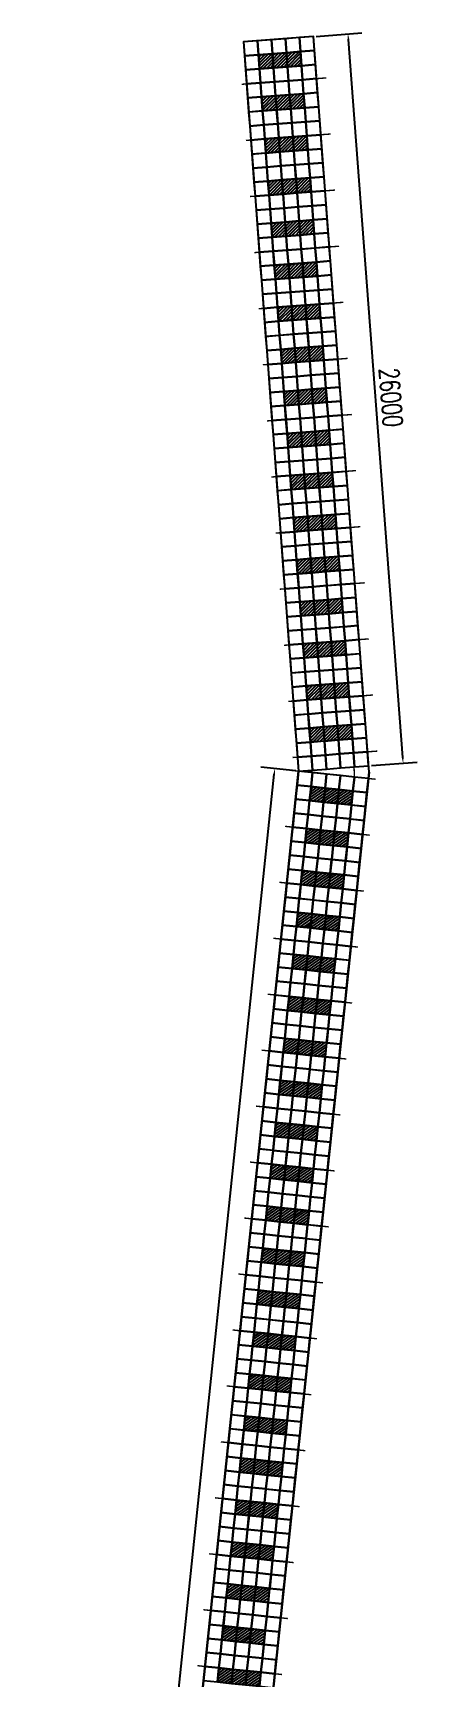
# Model space of a CAD drawing. Extents: x 833816 to 4746262, y -3629782 to -1973088.
# Drawn here: x 1995700 to 2009368, y -2112391 to -2053940 of the extents above; entities that cross this region are included whole.
import ezdxf

# ---------------------------------------------------------------- set-up
doc = ezdxf.new("R2010")
doc.units = 0
doc.header["$LTSCALE"] = 1000
doc.header["$MEASUREMENT"] = 0
doc.header["$PDMODE"] = 32
doc.layers.add('W-FLOAT_BOWL浮筒', color=253, linetype='Continuous')
doc.styles.add('STANDARD_T3', font='simplex.shx', dxfattribs={"width": 0.7, "bigfont": 'gbcbig.shx'})
doc.dimstyles.new('W&&200', dxfattribs={"dimtxt": 700, "dimasz": 200, "dimexe": 500, "dimexo": 600, "dimgap": 200, "dimtad": 1, "dimdec": 0, "dimzin": 0, "dimdsep": 46, "dimtxsty": 'STANDARD_T3', "dimcen": 0.09, "dimclrd": 1, "dimclre": 1, "dimclrt": 7, "dimazin": 2, "dimtfac": 1, "dimtdec": 0, "dimtix": 1, "dimtmove": 2, "dimatfit": 3, "dimfxl": 100, "dimtolj": 1, "dimtzin": 0, "dimarcsym": 0})

# ---------------------------------------------------------------- blocks, each defined once
blk = doc.blocks.new('浮筒')
at = {"layer": 'W-FLOAT_BOWL浮筒'}
blk.add_lwpolyline([(-230, -268), (268, -230), (230, 268), (-268, 230)], close=True, dxfattribs=at)
blk = doc.blocks.new('*U206')
at = {"color": 2, "const_width": 50}
blk.add_lwpolyline([(-1512, 0), (1512, 0)], dxfattribs=at)
blk = doc.blocks.new('*U207')
at = {"color": 0, "linetype": 'ByBlock', "lineweight": -2, "transparency": 16777216}
for p in [(0, 0), (0, -2000), (0, -4000), (0, -6000), (0, -8000), (0, -10000), (0, -12000), (0, -14000), (0, -16000), (0, -18000), (0, -20000), (0, -22000), (0, -24000)]:
    blk.add_blockref('*U206', p, dxfattribs=at)
blk = doc.blocks.new('*U209')
at = {"color": 2, "const_width": 50}
blk.add_lwpolyline([(-1512, 0), (1512, 0)], dxfattribs=at)
blk = doc.blocks.new('*U217')
at = {"color": 0, "linetype": 'ByBlock', "lineweight": -2, "transparency": 16777216}
for p in [(0, 0), (0, -2000), (0, -4000), (0, -6000), (0, -8000), (0, -10000), (0, -12000), (0, -14000), (0, -16000), (0, -18000), (0, -20000), (0, -22000), (0, -24000), (0, -26000), (0, -28000), (0, -30000), (0, -32000), (0, -34000), (0, -36000), (0, -38000), (0, -40000), (0, -42000), (0, -44000), (0, -46000), (0, -48000), (0, -50000), (0, -52000), (0, -54000), (0, -56000), (0, -58000), (0, -60000), (0, -62000), (0, -64000), (0, -66000), (0, -68000), (0, -70000), (0, -72000), (0, -74000), (0, -76000), (0, -78000)]:
    blk.add_blockref('*U209', p, dxfattribs=at)
blk = doc.blocks.new('空格子')
at = {"layer": 'W-FLOAT_BOWL浮筒'}
h = blk.add_hatch(dxfattribs=at)
h.set_pattern_fill('ANSI31', color=256, scale=50)
h.set_pattern_definition([(45, (0, 0), (-56.127, 56.127), [])])
h.paths.add_polyline_path([(219, 263), (-280, 225), (-242, -274), (256, -236)])
blk.add_lwpolyline([(-242, -274), (256, -236), (219, 263), (-280, 225)], close=True, dxfattribs=at)
blk = doc.blocks.new('*D236')
at = {"color": 1, "lineweight": -2, "transparency": 16777216}
for p, q in [((2005049, -2080175), (2003809, -2080046)), ((1996218, -2157476), (2004285, -2080297)), ((1996940, -2157753), (1995700, -2157623))]:
    blk.add_line(p, q, dxfattribs=at)
at = {"color": 1, "transparency": 16777216}
for points in [[(2004252, -2080293), (2004318, -2080300), (2004306, -2080098)], [(1996185, -2157473), (1996251, -2157480), (1996197, -2157675)]]:
    blk.add_solid(points, dxfattribs=at)
at = {"layer": 'Defpoints', "color": 0, "transparency": 16777216}
for p in [(2004306, -2080098), (2005645, -2080238), (1997537, -2157815)]:
    blk.add_point(p, dxfattribs=at)
at = {"color": 7, "transparency": 16777216, "insert": (1999705, -2118829), "char_height": 700, "attachment_point": 5, "rotation": 84.03291, "style": 'STANDARD_T3'}
blk.add_mtext('\\A1;78000', dxfattribs=at)
blk = doc.blocks.new('*D237')
at = {"color": 1, "lineweight": -2, "transparency": 16777216}
for p, q in [((2005779, -2054064), (2007406, -2053940)), ((2008854, -2079705), (2006922, -2054178)), ((2007741, -2079989), (2009368, -2079866))]:
    blk.add_line(p, q, dxfattribs=at)
at = {"color": 1, "transparency": 16777216}
for points in [[(2006956, -2054175), (2006889, -2054180), (2006907, -2053978)], [(2008887, -2079702), (2008821, -2079707), (2008869, -2079904)]]:
    blk.add_solid(points, dxfattribs=at)
at = {"layer": 'Defpoints', "color": 0, "transparency": 16777216}
for p in [(2005180, -2054109), (2006907, -2053978), (2007142, -2080035)]:
    blk.add_point(p, dxfattribs=at)
at = {"color": 7, "transparency": 16777216, "insert": (2008437, -2066900), "char_height": 700, "attachment_point": 5, "rotation": 274.32759, "style": 'STANDARD_T3'}
blk.add_mtext('\\A1;26000', dxfattribs=at)

msp = doc.modelspace()

# ---------------------------------------------------------------- linework, layer by layer
at = {"color": 1}
msp.add_lwpolyline([(2004018.9, -2186768.9), (2004030.2, -2164859.1), (1999510.3, -2158175.3), (2007658, -2080221.8), (2005679, -2054071.1), (2003186.2, -2054259.8), (2005148.1, -2080185.7), (1996928.6, -2158820.3), (2001529.8, -2165624.5), (2001505.4, -2212872.9)], dxfattribs=at)
at = {"color": 6}
msp.add_lwpolyline([(2007658, -2080221.8), (2005679, -2054071.1), (2003186.2, -2054259.8), (2005148.1, -2080185.9)], dxfattribs=at)
at = {"color": 5, "const_width": 50}
msp.add_lwpolyline([(2007137.3, -2080393.8), (2007104.7, -2079536.2)], dxfattribs=at)
at = {"color": 5}
for points in [[(1996928.6, -2158820.3), (2005148.1, -2080185.9)], [(2007658, -2080221.8), (1999510.3, -2158175.3)]]:
    msp.add_lwpolyline(points, dxfattribs=at)

# ---------------------------------------------------------------- block references
for name, p, rotation in [('空格子', (2004002.4, -2054945.5), 359.9999999994112), ('空格子', (2004501, -2054907.7), 359.9999999994112), ('空格子', (2004999.6, -2054870), 359.9999999994112), ('*U207', (2004632.7, -2055654.6), 4.32758768826826), ('空格子', (2004115.6, -2056441.2), 359.9999999994112), ('空格子', (2004614.2, -2056403.4), 359.9999999994112), ('空格子', (2005112.8, -2056365.7), 359.9999999994112), ('空格子', (2004228.8, -2057936.9), 359.9999999994112), ('空格子', (2004727.4, -2057899.2), 359.9999999994112), ('空格子', (2005226, -2057861.4), 359.9999999994112), ('空格子', (2004342, -2059432.6), 359.9999999994112), ('空格子', (2004840.6, -2059394.9), 359.9999999994112), ('空格子', (2005339.2, -2059357.2), 359.9999999994112), ('空格子', (2004455.2, -2060928.3), 359.9999999994112), ('空格子', (2004953.8, -2060890.6), 359.9999999994112), ('空格子', (2005452.3, -2060852.9), 359.9999999994112), ('空格子', (2005067, -2062386.3), 359.9999999994112), ('空格子', (2005565.5, -2062348.6), 359.9999999994112), ('空格子', (2004568.4, -2062424.1), 359.9999999994112), ('空格子', (2004681.6, -2063919.8), 359.9999999994112), ('空格子', (2005180.1, -2063882.1), 359.9999999994112), ('空格子', (2005678.7, -2063844.3), 359.9999999994112), ('空格子', (2004794.8, -2065415.5), 359.9999999994112), ('空格子', (2005293.3, -2065377.8), 359.9999999994112), ('空格子', (2005791.9, -2065340.1), 359.9999999994112), ('空格子', (2004907.9, -2066911.2), 359.9999999994112), ('空格子', (2005406.5, -2066873.5), 359.9999999994112), ('空格子', (2005905.1, -2066835.8), 359.9999999994112), ('空格子', (2005021.1, -2068407), 359.9999999994112), ('空格子', (2005519.7, -2068369.2), 359.9999999994112), ('空格子', (2006018.3, -2068331.5), 359.9999999994112), ('空格子', (2005134.3, -2069902.7), 359.9999999994112), ('空格子', (2005632.9, -2069865), 359.9999999994112), ('空格子', (2006131.5, -2069827.2), 359.9999999994112), ('空格子', (2005247.5, -2071398.4), 359.9999999994112), ('空格子', (2005746.1, -2071360.7), 359.9999999994112), ('空格子', (2006244.7, -2071322.9), 359.9999999994112), ('空格子', (2005360.7, -2072894.1), 359.9999999994112), ('空格子', (2005859.3, -2072856.4), 359.9999999994112), ('空格子', (2006357.9, -2072818.7), 359.9999999994112), ('空格子', (2005473.9, -2074389.9), 359.9999999994112), ('空格子', (2005972.5, -2074352.1), 359.9999999994112), ('空格子', (2006471, -2074314.4), 359.9999999994112), ('空格子', (2006584.2, -2075810.1), 359.9999999994112), ('空格子', (2005587.1, -2075885.6), 359.9999999994112), ('空格子', (2006085.7, -2075847.8), 359.9999999994112), ('空格子', (2005700.3, -2077381.3), 359.9999999994112), ('空格子', (2006198.8, -2077343.6), 359.9999999994112), ('空格子', (2006697.4, -2077305.8), 359.9999999994112), ('空格子', (2005813.5, -2078877), 359.9999999994112), ('空格子', (2006312, -2078839.3), 359.9999999994112), ('空格子', (2006810.6, -2078801.6), 359.9999999994112), ('*U217', (2006384.3, -2080315.1), 354.0331518505606), ('空格子', (2005828.7, -2081006.4), 349.7055641616595), ('空格子', (2006326, -2081058.3), 349.7055641616595), ('空格子', (2006823.3, -2081110.3), 349.7055641616595), ('空格子', (2005672.8, -2082498.2), 349.7055641616595), ('空格子', (2006170.1, -2082550.2), 349.7055641616595), ('空格子', (2006667.3, -2082602.2), 349.7055641616595), ('空格子', (2005516.8, -2083990.1), 349.7055641616595), ('空格子', (2006014.1, -2084042.1), 349.7055641616595), ('空格子', (2006511.4, -2084094.1), 349.7055641616595), ('空格子', (2005360.9, -2085482), 349.7055641616595), ('空格子', (2005858.2, -2085534), 349.7055641616595), ('空格子', (2006355.5, -2085585.9), 349.7055641616595), ('空格子', (2005204.9, -2086973.9), 349.7055641616595), ('空格子', (2005702.2, -2087025.8), 349.7055641616595), ('空格子', (2006199.5, -2087077.8), 349.7055641616595), ('空格子', (2005049, -2088465.7), 349.7055641616595), ('空格子', (2005546.3, -2088517.7), 349.7055641616595), ('空格子', (2006043.6, -2088569.7), 349.7055641616595), ('空格子', (2004893, -2089957.6), 349.7055641616595), ('空格子', (2005390.3, -2090009.6), 349.7055641616595), ('空格子', (2005887.6, -2090061.6), 349.7055641616595), ('空格子', (2004737.1, -2091449.5), 349.7055641616595), ('空格子', (2005234.4, -2091501.4), 349.7055641616595), ('空格子', (2005731.7, -2091553.4), 349.7055641616595), ('空格子', (2004581.2, -2092941.3), 349.7055641616595), ('空格子', (2005078.5, -2092993.3), 349.7055641616595), ('空格子', (2005575.7, -2093045.3), 349.7055641616595), ('空格子', (2004425.2, -2094433.2), 349.7055641616595), ('空格子', (2004922.5, -2094485.2), 349.7055641616595), ('空格子', (2005419.8, -2094537.2), 349.7055641616595), ('空格子', (2004269.3, -2095925.1), 349.7055641616595), ('空格子', (2004766.6, -2095977.1), 349.7055641616595), ('空格子', (2005263.9, -2096029.1), 349.7055641616595), ('空格子', (2004113.3, -2097417), 349.7055641616595), ('空格子', (2004610.6, -2097468.9), 349.7055641616595), ('空格子', (2005107.9, -2097520.9), 349.7055641616595), ('空格子', (2003957.4, -2098908.8), 349.7055641616595), ('空格子', (2004454.7, -2098960.8), 349.7055641616595), ('空格子', (2004952, -2099012.8), 349.7055641616595), ('空格子', (2003801.4, -2100400.7), 349.7055641616595), ('空格子', (2004298.7, -2100452.7), 349.7055641616595), ('空格子', (2004796, -2100504.7), 349.7055641616595), ('空格子', (2003645.5, -2101892.6), 349.7055641616595), ('空格子', (2004142.8, -2101944.6), 349.7055641616595), ('空格子', (2004640.1, -2101996.5), 349.7055641616595), ('空格子', (2003489.6, -2103384.4), 349.7055641616595), ('空格子', (2003986.8, -2103436.4), 349.7055641616595), ('空格子', (2004484.1, -2103488.4), 349.7055641616595), ('空格子', (2003333.6, -2104876.3), 349.7055641616595), ('空格子', (2003830.9, -2104928.3), 349.7055641616595), ('空格子', (2004328.2, -2104980.3), 349.7055641616595), ('空格子', (2003177.7, -2106368.2), 349.7055641616595), ('空格子', (2003675, -2106420.2), 349.7055641616595), ('空格子', (2004172.2, -2106472.2), 349.7055641616595), ('空格子', (2003021.7, -2107860.1), 349.7055641616595), ('空格子', (2003519, -2107912), 349.7055641616595), ('空格子', (2004016.3, -2107964), 349.7055641616595), ('空格子', (2002865.8, -2109351.9), 349.7055641616595), ('空格子', (2003363.1, -2109403.9), 349.7055641616595), ('空格子', (2003860.4, -2109455.9), 349.7055641616595), ('空格子', (2002709.9, -2110843.8), 349.7055641616595), ('空格子', (2003207.1, -2110895.8), 349.7055641616595), ('空格子', (2003704.4, -2110947.8), 349.7055641616595), ('空格子', (2002553.9, -2112335.7), 349.7055641616595), ('空格子', (2003051.2, -2112387.7), 349.7055641616595), ('空格子', (2003548.5, -2112439.6), 349.7055641616595)]:
    msp.add_blockref(name, p, dxfattribs=dict(rotation=rotation))
at = {"layer": 'W-FLOAT_BOWL浮筒'}
for p, rotation in [((2003454.3, -2054490.2), 359.9999999994112), ((2003952.9, -2054452.5), 359.9999999994112), ((2004451.5, -2054414.7), 359.9999999994112), ((2004950, -2054377), 359.9999999994112), ((2005448.6, -2054339.3), 359.9999999994112), ((2003492, -2054988.8), 359.9999999994112), ((2005025.5, -2055374.2), 359.9999999994112), ((2005486.3, -2054837.9), 359.9999999994112), ((2005524.1, -2055336.4), 359.9999999994112), ((2003529.8, -2055487.4), 359.9999999994112), ((2004028.3, -2055449.6), 359.9999999994112), ((2004066.1, -2055948.2), 359.9999999994112), ((2004526.9, -2055411.9), 359.9999999994112), ((2004564.6, -2055910.5), 359.9999999994112), ((2005063.2, -2055872.7), 359.9999999994112), ((2005561.8, -2055835), 359.9999999994112), ((2003567.5, -2055985.9), 359.9999999994112), ((2003605.2, -2056484.5), 359.9999999994112), ((2005599.5, -2056333.6), 359.9999999994112), ((2003643, -2056983.1), 359.9999999994112), ((2004141.5, -2056945.3), 359.9999999994112), ((2004640.1, -2056907.6), 359.9999999994112), ((2005138.7, -2056869.9), 359.9999999994112), ((2005637.3, -2056832.2), 359.9999999994112), ((2003680.7, -2057481.6), 359.9999999994112), ((2004179.3, -2057443.9), 359.9999999994112), ((2004677.8, -2057406.2), 359.9999999994112), ((2005176.4, -2057368.5), 359.9999999994112), ((2005675, -2057330.7), 359.9999999994112), ((2003718.4, -2057980.2), 359.9999999994112), ((2005712.7, -2057829.3), 359.9999999994112), ((2003756.1, -2058478.8), 359.9999999994112), ((2004254.7, -2058441.1), 359.9999999994112), ((2004753.3, -2058403.3), 359.9999999994112), ((2005251.9, -2058365.6), 359.9999999994112), ((2005289.6, -2058864.2), 359.9999999994112), ((2005750.4, -2058327.9), 359.9999999994112), ((2005788.2, -2058826.5), 359.9999999994112), ((2003793.9, -2058977.4), 359.9999999994112), ((2003831.6, -2059475.9), 359.9999999994112), ((2004292.5, -2058939.6), 359.9999999994112), ((2004791, -2058901.9), 359.9999999994112), ((2005825.9, -2059325), 359.9999999994112), ((2003869.3, -2059974.5), 359.9999999994112), ((2004367.9, -2059936.8), 359.9999999994112), ((2004866.5, -2059899.1), 359.9999999994112), ((2005365.1, -2059861.3), 359.9999999994112), ((2005863.6, -2059823.6), 359.9999999994112), ((2003907.1, -2060473.1), 359.9999999994112), ((2004405.6, -2060435.4), 359.9999999994112), ((2004904.2, -2060397.6), 359.9999999994112), ((2005402.8, -2060359.9), 359.9999999994112), ((2005901.4, -2060322.2), 359.9999999994112), ((2003944.8, -2060971.7), 359.9999999994112), ((2005939.1, -2060820.8), 359.9999999994112), ((2003982.5, -2061470.2), 359.9999999994112), ((2004481.1, -2061432.5), 359.9999999994112), ((2004979.7, -2061394.8), 359.9999999994112), ((2005478.2, -2061357.1), 359.9999999994112), ((2005976.8, -2061319.3), 359.9999999994112), ((2006014.6, -2061817.9), 359.9999999994112), ((2004020.3, -2061968.8), 359.9999999994112), ((2004518.8, -2061931.1), 359.9999999994112), ((2005017.4, -2061893.4), 359.9999999994112), ((2005516, -2061855.6), 359.9999999994112), ((2006052.3, -2062316.5), 359.9999999994112), ((2004058, -2062467.4), 359.9999999994112), ((2004095.7, -2062966), 359.9999999994112), ((2004594.3, -2062928.2), 359.9999999994112), ((2005092.9, -2062890.5), 359.9999999994112), ((2005591.4, -2062852.8), 359.9999999994112), ((2006090, -2062815.1), 359.9999999994112), ((2004133.4, -2063464.5), 359.9999999994112), ((2004632, -2063426.8), 359.9999999994112), ((2005130.6, -2063389.1), 359.9999999994112), ((2005629.2, -2063351.4), 359.9999999994112), ((2006127.7, -2063313.6), 359.9999999994112), ((2004171.2, -2063963.1), 359.9999999994112), ((2006165.5, -2063812.2), 359.9999999994112), ((2004208.9, -2064461.7), 359.9999999994112), ((2004707.5, -2064424), 359.9999999994112), ((2005206, -2064386.2), 359.9999999994112), ((2005704.6, -2064348.5), 359.9999999994112), ((2006203.2, -2064310.8), 359.9999999994112), ((2004246.6, -2064960.3), 359.9999999994112), ((2004745.2, -2064922.5), 359.9999999994112), ((2005243.8, -2064884.8), 359.9999999994112), ((2005742.4, -2064847.1), 359.9999999994112), ((2006240.9, -2064809.3), 359.9999999994112), ((2006278.7, -2065307.9), 359.9999999994112), ((2004284.4, -2065458.8), 359.9999999994112), ((2005319.2, -2065882), 359.9999999994112), ((2005817.8, -2065844.2), 359.9999999994112), ((2006316.4, -2065806.5), 359.9999999994112), ((2004322.1, -2065957.4), 359.9999999994112), ((2004359.8, -2066456), 359.9999999994112), ((2004820.7, -2065919.7), 359.9999999994112), ((2004858.4, -2066418.3), 359.9999999994112), ((2005357, -2066380.5), 359.9999999994112), ((2005855.5, -2066342.8), 359.9999999994112), ((2006354.1, -2066305.1), 359.9999999994112), ((2004397.5, -2066954.6), 359.9999999994112), ((2006391.8, -2066803.6), 359.9999999994112), ((2004435.3, -2067453.1), 359.9999999994112), ((2004933.9, -2067415.4), 359.9999999994112), ((2005432.4, -2067377.7), 359.9999999994112), ((2005931, -2067340), 359.9999999994112), ((2006429.6, -2067302.2), 359.9999999994112), ((2004473, -2067951.7), 359.9999999994112), ((2004971.6, -2067914), 359.9999999994112), ((2005470.2, -2067876.3), 359.9999999994112), ((2005968.7, -2067838.5), 359.9999999994112), ((2006467.3, -2067800.8), 359.9999999994112), ((2004510.7, -2068450.3), 359.9999999994112), ((2006505, -2068299.4), 359.9999999994112), ((2006542.8, -2068797.9), 359.9999999994112), ((2004548.5, -2068948.9), 359.9999999994112), ((2005047, -2068911.1), 359.9999999994112), ((2005084.8, -2069409.7), 359.9999999994112), ((2005545.6, -2068873.4), 359.9999999994112), ((2005583.3, -2069372), 359.9999999994112), ((2006044.2, -2068835.7), 359.9999999994112), ((2006081.9, -2069334.2), 359.9999999994112), ((2006580.5, -2069296.5), 359.9999999994112), ((2004586.2, -2069447.4), 359.9999999994112), ((2004623.9, -2069946), 359.9999999994112), ((2006618.2, -2069795.1), 359.9999999994112), ((2004661.7, -2070444.6), 359.9999999994112), ((2005160.2, -2070406.9), 359.9999999994112), ((2005658.8, -2070369.1), 359.9999999994112), ((2006157.4, -2070331.4), 359.9999999994112), ((2006656, -2070293.7), 359.9999999994112), ((2004699.4, -2070943.2), 359.9999999994112), ((2005198, -2070905.4), 359.9999999994112), ((2005696.5, -2070867.7), 359.9999999994112), ((2006195.1, -2070830), 359.9999999994112), ((2006693.7, -2070792.2), 359.9999999994112), ((2004737.1, -2071441.7), 359.9999999994112), ((2006731.4, -2071290.8), 359.9999999994112), ((2004774.8, -2071940.3), 359.9999999994112), ((2005273.4, -2071902.6), 359.9999999994112), ((2005772, -2071864.9), 359.9999999994112), ((2006270.6, -2071827.1), 359.9999999994112), ((2006308.3, -2072325.7), 359.9999999994112), ((2006769.1, -2071789.4), 359.9999999994112), ((2006806.9, -2072288), 359.9999999994112), ((2004812.6, -2072438.9), 359.9999999994112), ((2005311.1, -2072401.2), 359.9999999994112), ((2005809.7, -2072363.4), 359.9999999994112), ((2006844.6, -2072786.5), 359.9999999994112), ((2004850.3, -2072937.5), 359.9999999994112), ((2004888, -2073436), 359.9999999994112), ((2005386.6, -2073398.3), 359.9999999994112), ((2005885.2, -2073360.6), 359.9999999994112), ((2006383.8, -2073322.8), 359.9999999994112), ((2006882.3, -2073285.1), 359.9999999994112), ((2004925.8, -2073934.6), 359.9999999994112), ((2005424.3, -2073896.9), 359.9999999994112), ((2005922.9, -2073859.1), 359.9999999994112), ((2006421.5, -2073821.4), 359.9999999994112), ((2006920.1, -2073783.7), 359.9999999994112), ((2004963.5, -2074433.2), 359.9999999994112), ((2006957.8, -2074282.3), 359.9999999994112), ((2005001.2, -2074931.8), 359.9999999994112), ((2005499.8, -2074894), 359.9999999994112), ((2005998.4, -2074856.3), 359.9999999994112), ((2006496.9, -2074818.6), 359.9999999994112), ((2006995.5, -2074780.8), 359.9999999994112), ((2005038.9, -2075430.3), 359.9999999994112), ((2005537.5, -2075392.6), 359.9999999994112), ((2006036.1, -2075354.9), 359.9999999994112), ((2006534.7, -2075317.1), 359.9999999994112), ((2007033.2, -2075279.4), 359.9999999994112), ((2007071, -2075778), 359.9999999994112), ((2005076.7, -2075928.9), 359.9999999994112), ((2005114.4, -2076427.5), 359.9999999994112), ((2005613, -2076389.7), 359.9999999994112), ((2006111.6, -2076352), 359.9999999994112), ((2006610.1, -2076314.3), 359.9999999994112), ((2007108.7, -2076276.6), 359.9999999994112), ((2005152.1, -2076926.1), 359.9999999994112), ((2005650.7, -2076888.3), 359.9999999994112), ((2006149.3, -2076850.6), 359.9999999994112), ((2006647.9, -2076812.9), 359.9999999994112), ((2007146.4, -2076775.1), 359.9999999994112), ((2005189.9, -2077424.6), 359.9999999994112), ((2007184.2, -2077273.7), 359.9999999994112), ((2005227.6, -2077923.2), 359.9999999994112), ((2005726.2, -2077885.5), 359.9999999994112), ((2006224.7, -2077847.7), 359.9999999994112), ((2006723.3, -2077810), 359.9999999994112), ((2007221.9, -2077772.3), 359.9999999994112), ((2005265.3, -2078421.8), 359.9999999994112), ((2005763.9, -2078384), 359.9999999994112), ((2006262.5, -2078346.3), 359.9999999994112), ((2006761, -2078308.6), 359.9999999994112), ((2007259.6, -2078270.9), 359.9999999994112), ((2007297.4, -2078769.4), 359.9999999994112), ((2005303.1, -2078920.4), 359.9999999994112), ((2006337.9, -2079343.5), 359.9999999994112), ((2006836.5, -2079305.7), 359.9999999994112), ((2007335.1, -2079268), 359.9999999994112), ((2005340.8, -2079418.9), 359.9999999994112), ((2005378.5, -2079917.5), 359.9999999994112), ((2005839.4, -2079381.2), 359.9999999994112), ((2005877.1, -2079879.8), 359.9999999994112), ((2006375.7, -2079842), 359.9999999994112), ((2006874.2, -2079804.3), 359.9999999994112), ((2007372.8, -2079766.6), 359.9999999994112), ((2005370.8, -2080460.5), 349.7050315343828), ((2005868.1, -2080512.5), 349.7050315343828), ((2006365.3, -2080564.5), 349.7050315343828), ((2005318.8, -2080957.8), 349.7050315343828), ((2006862.6, -2080616.4), 349.7050315343828), ((2007359.9, -2080668.4), 349.7050315343828), ((2005266.8, -2081455.1), 349.7050315343828), ((2005764.1, -2081507.1), 349.7050315343828), ((2006261.4, -2081559), 349.7050315343828), ((2006758.7, -2081611), 349.7050315343828), ((2007256, -2081663), 349.7050315343828), ((2007307.9, -2081165.7), 349.7050315343828), ((2005214.8, -2081952.4), 349.7050315343828), ((2005712.1, -2082004.3), 349.7050315343828), ((2006209.4, -2082056.3), 349.7050315343828), ((2006706.7, -2082108.3), 349.7050315343828), ((2007204, -2082160.3), 349.7050315343828), ((2005162.8, -2082449.7), 349.7050315343828), ((2007152, -2082657.6), 349.7050315343828), ((2005058.9, -2083444.2), 349.7050315343828), ((2005110.9, -2082947), 349.7050315343828), ((2005608.1, -2082998.9), 349.7050315343828), ((2006105.4, -2083050.9), 349.7050315343828), ((2006602.7, -2083102.9), 349.7050315343828), ((2007100, -2083154.9), 349.7050315343828), ((2005006.9, -2083941.5), 349.7050315343828), ((2005556.2, -2083496.2), 349.7050315343828), ((2006053.5, -2083548.2), 349.7050315343828), ((2006550.7, -2083600.2), 349.7050315343828), ((2007048, -2083652.2), 349.7050315343828), ((2004954.9, -2084438.8), 349.7050315343828), ((2005452.2, -2084490.8), 349.7050315343828), ((2005949.5, -2084542.8), 349.7050315343828), ((2006446.8, -2084594.8), 349.7050315343828), ((2006944.1, -2084646.7), 349.7050315343828), ((2006996.1, -2084149.5), 349.7050315343828), ((2004902.9, -2084936.1), 349.7050315343828), ((2005400.2, -2084988.1), 349.7050315343828), ((2005897.5, -2085040.1), 349.7050315343828), ((2006394.8, -2085092.1), 349.7050315343828), ((2006892.1, -2085144), 349.7050315343828), ((2004851, -2085433.4), 349.7050315343828), ((2006840.1, -2085641.3), 349.7050315343828), ((2004799, -2085930.7), 349.7050315343828), ((2005296.3, -2085982.7), 349.7050315343828), ((2005793.6, -2086034.7), 349.7050315343828), ((2006290.8, -2086086.6), 349.7050315343828), ((2006788.1, -2086138.6), 349.7050315343828), ((2004695, -2086925.3), 349.7050315343828), ((2004747, -2086428), 349.7050315343828), ((2005244.3, -2086480), 349.7050315343828), ((2005741.6, -2086531.9), 349.7050315343828), ((2006238.9, -2086583.9), 349.7050315343828), ((2006736.2, -2086635.9), 349.7050315343828), ((2004643, -2087422.6), 349.7050315343828), ((2005140.3, -2087474.5), 349.7050315343828), ((2005637.6, -2087526.5), 349.7050315343828), ((2006134.9, -2087578.5), 349.7050315343828), ((2006684.2, -2087133.2), 349.7050315343828), ((2004591, -2087919.9), 349.7050315343828), ((2005088.3, -2087971.8), 349.7050315343828), ((2005585.6, -2088023.8), 349.7050315343828), ((2006082.9, -2088075.8), 349.7050315343828), ((2006580.2, -2088127.8), 349.7050315343828), ((2006632.2, -2087630.5), 349.7050315343828), ((2004539.1, -2088417.1), 349.7050315343828), ((2006528.2, -2088625.1), 349.7050315343828), ((2004487.1, -2088914.4), 349.7050315343828), ((2004984.4, -2088966.4), 349.7050315343828), ((2005481.7, -2089018.4), 349.7050315343828), ((2005979, -2089070.4), 349.7050315343828), ((2006476.2, -2089122.4), 349.7050315343828), ((2004383.1, -2089909), 349.7050315343828), ((2004435.1, -2089411.7), 349.7050315343828), ((2004932.4, -2089463.7), 349.7050315343828), ((2005429.7, -2089515.7), 349.7050315343828), ((2005927, -2089567.7), 349.7050315343828), ((2006424.3, -2089619.7), 349.7050315343828), ((2004331.1, -2090406.3), 349.7050315343828), ((2004828.4, -2090458.3), 349.7050315343828), ((2006372.3, -2090116.9), 349.7050315343828), ((2004279.2, -2090903.6), 349.7050315343828), ((2004776.4, -2090955.6), 349.7050315343828), ((2005273.7, -2091007.6), 349.7050315343828), ((2005325.7, -2090510.3), 349.7050315343828), ((2005771, -2091059.5), 349.7050315343828), ((2005823, -2090562.2), 349.7050315343828), ((2006320.3, -2090614.2), 349.7050315343828), ((2004227.2, -2091400.9), 349.7050315343828), ((2006216.3, -2091608.8), 349.7050315343828), ((2006268.3, -2091111.5), 349.7050315343828), ((2004175.2, -2091898.2), 349.7050315343828), ((2004672.5, -2091950.2), 349.7050315343828), ((2005169.8, -2092002.1), 349.7050315343828), ((2005667.1, -2092054.1), 349.7050315343828), ((2006164.4, -2092106.1), 349.7050315343828), ((2004123.2, -2092395.5), 349.7050315343828), ((2004620.5, -2092447.5), 349.7050315343828), ((2005117.8, -2092499.4), 349.7050315343828), ((2005615.1, -2092551.4), 349.7050315343828), ((2006112.4, -2092603.4), 349.7050315343828), ((2004019.3, -2093390.1), 349.7050315343828), ((2004071.2, -2092892.8), 349.7050315343828), ((2006060.4, -2093100.7), 349.7050315343828), ((2003967.3, -2093887.3), 349.7050315343828), ((2004464.6, -2093939.3), 349.7050315343828), ((2004516.5, -2093442), 349.7050315343828), ((2004961.9, -2093991.3), 349.7050315343828), ((2005013.8, -2093494), 349.7050315343828), ((2005511.1, -2093546), 349.7050315343828), ((2006008.4, -2093598), 349.7050315343828), ((2003915.3, -2094384.6), 349.7050315343828), ((2005459.1, -2094043.3), 349.7050315343828), ((2005904.5, -2094592.6), 349.7050315343828), ((2005956.4, -2094095.3), 349.7050315343828), ((2003863.3, -2094881.9), 349.7050315343828), ((2004360.6, -2094933.9), 349.7050315343828), ((2004857.9, -2094985.9), 349.7050315343828), ((2005355.2, -2095037.9), 349.7050315343828), ((2005852.5, -2095089.9), 349.7050315343828), ((2003811.3, -2095379.2), 349.7050315343828), ((2004308.6, -2095431.2), 349.7050315343828), ((2004805.9, -2095483.2), 349.7050315343828), ((2005303.2, -2095535.2), 349.7050315343828), ((2005800.5, -2095587.1), 349.7050315343828), ((2003759.3, -2095876.5), 349.7050315343828), ((2005748.5, -2096084.4), 349.7050315343828), ((2003655.4, -2096871.1), 349.7050315343828), ((2003707.4, -2096373.8), 349.7050315343828), ((2004152.7, -2096923.1), 349.7050315343828), ((2004204.7, -2096425.8), 349.7050315343828), ((2004701.9, -2096477.8), 349.7050315343828), ((2005199.2, -2096529.7), 349.7050315343828), ((2005696.5, -2096581.7), 349.7050315343828), ((2003603.4, -2097368.4), 349.7050315343828), ((2004650, -2096975), 349.7050315343828), ((2005147.3, -2097027), 349.7050315343828), ((2005644.5, -2097079), 349.7050315343828), ((2003551.4, -2097865.7), 349.7050315343828), ((2004048.7, -2097917.6), 349.7050315343828), ((2004546, -2097969.6), 349.7050315343828), ((2005043.3, -2098021.6), 349.7050315343828), ((2005540.6, -2098073.6), 349.7050315343828), ((2005592.6, -2097576.3), 349.7050315343828), ((2003499.4, -2098363), 349.7050315343828), ((2003996.7, -2098414.9), 349.7050315343828), ((2004494, -2098466.9), 349.7050315343828), ((2004991.3, -2098518.9), 349.7050315343828), ((2005488.6, -2098570.9), 349.7050315343828), ((2003447.5, -2098860.3), 349.7050315343828), ((2005436.6, -2099068.2), 349.7050315343828), ((2003343.5, -2099854.8), 349.7050315343828), ((2003395.5, -2099357.5), 349.7050315343828), ((2003892.8, -2099409.5), 349.7050315343828), ((2004390.1, -2099461.5), 349.7050315343828), ((2004887.4, -2099513.5), 349.7050315343828), ((2005384.6, -2099565.5), 349.7050315343828), ((2003291.5, -2100352.1), 349.7050315343828), ((2003840.8, -2099906.8), 349.7050315343828), ((2004338.1, -2099958.8), 349.7050315343828), ((2004835.4, -2100010.8), 349.7050315343828), ((2005332.7, -2100062.8), 349.7050315343828), ((2003239.5, -2100849.4), 349.7050315343828), ((2003736.8, -2100901.4), 349.7050315343828), ((2004234.1, -2100953.4), 349.7050315343828), ((2004731.4, -2101005.4), 349.7050315343828), ((2005280.7, -2100560), 349.7050315343828), ((2003187.6, -2101346.7), 349.7050315343828), ((2003684.8, -2101398.7), 349.7050315343828), ((2004182.1, -2101450.7), 349.7050315343828), ((2004679.4, -2101502.6), 349.7050315343828), ((2005176.7, -2101554.6), 349.7050315343828), ((2005228.7, -2101057.3), 349.7050315343828), ((2003135.6, -2101844), 349.7050315343828), ((2005124.7, -2102051.9), 349.7050315343828), ((2003083.6, -2102341.3), 349.7050315343828), ((2003580.9, -2102393.3), 349.7050315343828), ((2004078.2, -2102445.2), 349.7050315343828), ((2004575.5, -2102497.2), 349.7050315343828), ((2005072.8, -2102549.2), 349.7050315343828), ((2002979.6, -2103335.9), 349.7050315343828), ((2003031.6, -2102838.6), 349.7050315343828), ((2003528.9, -2102890.6), 349.7050315343828), ((2004026.2, -2102942.5), 349.7050315343828), ((2004523.5, -2102994.5), 349.7050315343828), ((2005020.8, -2103046.5), 349.7050315343828), ((2002927.6, -2103833.2), 349.7050315343828), ((2003424.9, -2103885.1), 349.7050315343828), ((2003922.2, -2103937.1), 349.7050315343828), ((2004968.8, -2103543.8), 349.7050315343828), ((2002875.7, -2104330.4), 349.7050315343828), ((2003373, -2104382.4), 349.7050315343828), ((2003870.2, -2104434.4), 349.7050315343828), ((2004367.5, -2104486.4), 349.7050315343828), ((2004419.5, -2103989.1), 349.7050315343828), ((2004916.8, -2104041.1), 349.7050315343828), ((2002823.7, -2104827.7), 349.7050315343828), ((2004812.8, -2105035.7), 349.7050315343828), ((2004864.8, -2104538.4), 349.7050315343828), ((2002771.7, -2105325), 349.7050315343828), ((2003269, -2105377), 349.7050315343828), ((2003766.3, -2105429), 349.7050315343828), ((2004263.6, -2105481), 349.7050315343828), ((2004760.9, -2105533), 349.7050315343828), ((2002719.7, -2105822.3), 349.7050315343828), ((2003217, -2105874.3), 349.7050315343828), ((2003714.3, -2105926.3), 349.7050315343828), ((2004211.6, -2105978.3), 349.7050315343828), ((2004708.9, -2106030.2), 349.7050315343828), ((2002615.8, -2106816.9), 349.7050315343828), ((2002667.7, -2106319.6), 349.7050315343828), ((2003113.1, -2106868.9), 349.7050315343828), ((2004656.9, -2106527.5), 349.7050315343828), ((2002563.8, -2107314.2), 349.7050315343828), ((2003061.1, -2107366.2), 349.7050315343828), ((2003558.4, -2107418.1), 349.7050315343828), ((2003610.3, -2106920.9), 349.7050315343828), ((2004107.6, -2106972.8), 349.7050315343828), ((2004604.9, -2107024.8), 349.7050315343828), ((2002511.8, -2107811.5), 349.7050315343828), ((2004055.7, -2107470.1), 349.7050315343828), ((2004501, -2108019.4), 349.7050315343828), ((2004552.9, -2107522.1), 349.7050315343828), ((2002459.8, -2108308.8), 349.7050315343828), ((2002957.1, -2108360.7), 349.7050315343828), ((2003454.4, -2108412.7), 349.7050315343828), ((2003951.7, -2108464.7), 349.7050315343828), ((2004449, -2108516.7), 349.7050315343828), ((2002407.8, -2108806.1), 349.7050315343828), ((2002905.1, -2108858), 349.7050315343828), ((2003402.4, -2108910), 349.7050315343828), ((2003899.7, -2108962), 349.7050315343828), ((2004397, -2109014), 349.7050315343828), ((2002355.9, -2109303.4), 349.7050315343828), ((2004345, -2109511.3), 349.7050315343828), ((2002251.9, -2110297.9), 349.7050315343828), ((2002303.9, -2109800.6), 349.7050315343828), ((2002749.2, -2110349.9), 349.7050315343828), ((2002801.2, -2109852.6), 349.7050315343828), ((2003298.5, -2109904.6), 349.7050315343828), ((2003795.7, -2109956.6), 349.7050315343828), ((2004293, -2110008.6), 349.7050315343828), ((2002199.9, -2110795.2), 349.7050315343828), ((2003246.5, -2110401.9), 349.7050315343828), ((2003743.8, -2110453.9), 349.7050315343828), ((2004241.1, -2110505.9), 349.7050315343828), ((2002147.9, -2111292.5), 349.7050315343828), ((2002645.2, -2111344.5), 349.7050315343828), ((2003142.5, -2111396.5), 349.7050315343828), ((2003639.8, -2111448.5), 349.7050315343828), ((2004137.1, -2111500.4), 349.7050315343828), ((2004189.1, -2111003.2), 349.7050315343828), ((2002096, -2111789.8), 349.7050315343828), ((2002593.3, -2111841.8), 349.7050315343828), ((2003090.6, -2111893.8), 349.7050315343828), ((2003587.9, -2111945.7), 349.7050315343828), ((2004085.1, -2111997.7), 349.7050315343828), ((2002044, -2112287.1), 349.7050315343828), ((2004033.1, -2112495), 349.7050315343828)]:
    msp.add_blockref('浮筒', p, dxfattribs=dict(at, rotation=rotation))

# ---------------------------------------------------------------- dimensions: what is measured, and where the dimension line sits
for p1, p2, distance, picture, middle in [((2007142.4, -2080034.7), (2005180.5, -2054108.9), -1731.7, '*D237', (2008436.6, -2066899.6)), ((1997536.7, -2157815.2), (2005645.4, -2080237.8), 1346.8, '*D236', (1999704.5, -2118829.3))]:
    dim = msp.add_aligned_dim(p1=p1, p2=p2, distance=distance, dimstyle='W&&200')
    dim.commit()
    dim.dimension.update_dxf_attribs({"geometry": picture, "text_midpoint": middle})

doc.saveas('drawing.dxf')
